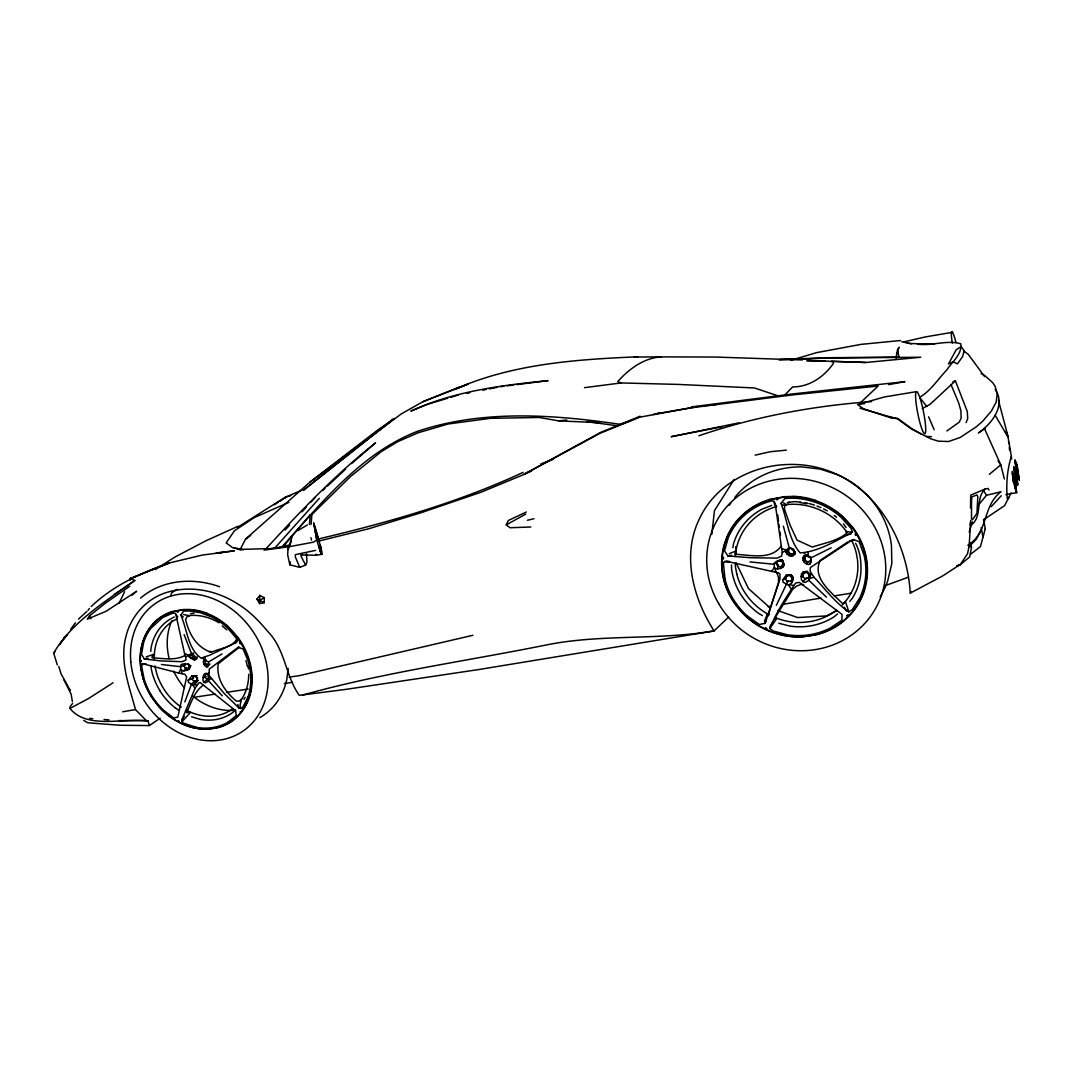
<?xml version="1.0" encoding="UTF-8"?>
<svg xmlns="http://www.w3.org/2000/svg" width="1073" height="1073" viewBox="0 0 1073 1073"><rect width="100%" height="100%" fill="white"/><g stroke="black" fill="none" stroke-linecap="round" stroke-linejoin="round"><path stroke-width="1.5" d="M208.43 678.592L207.813 674.005L206.405 673.214L204.661 673.844L203.427 675.467L202.958 680.228L203.669 682.213L205.305 682.857L208.725 681.06L209.262 669.123L238.26 647.22L243.195 649.165L248.024 660.888A61.362 50.981 55.8 0 1 250.76 679.45A61.228 50.954 55.6 0 1 248.051 696.967M970.314 522.484L970.274 525.703C983.445 517.012 974.606 499.562 984.96 489.073L987.992 488.443L989.038 490.026M970.515 508.012L970.703 495.136L984.96 489.073M809.646 578.36L809.109 574.457L807.137 571.413L802.926 572.217L801.303 574.122L801.357 579.541L802.953 581.714L805.313 582.371L808.962 580.345L809.646 578.36L814.031 577.274C825.258 589.037 835.371 602.892 848.864 611.892L852.27 609.638L859.781 597.862A71.784 67.21 27.6 0 0 865.549 577.167A71.945 67.344 27.6 0 0 864.087 555.358L859.111 541.664L853.048 539.464L810.383 567.496L810.048 571.131L814.031 577.274M264.199 602.704L264.307 597.674L259.814 595.448L256.916 599.11L259.626 603.589L264.199 602.704L256.916 599.11M188.352 655.415L192.121 653.256L196.976 658.581L194.454 660.029L190.632 658.151L188.352 655.415L185.629 657.011L186.031 659.935L182.048 661.706L161.165 660.941L144.332 658.983L141.542 654.463L143.46 643.277M769.891 628.537C776.074 612.549 786.026 597.46 795.589 583.028L799.291 582.411L842.064 614.427L841.916 620.207L830.247 628.04A72.025 67.465 27.6 0 1 809.525 634.747A72.025 67.478 27.4 0 1 787.408 634.773L773.325 631.018L769.891 628.537L776.785 618.464L774.451 619.108L774.76 618.276L792.665 589.359L796.756 586.032L801.021 584.396L803.61 584.57M786.952 635.887A73.192 68.565 27.6 0 0 824.131 632.064A72.307 67.679 27.3 0 0 848.394 616.09A72.36 67.76 27.2 0 0 863.644 591.625L866.783 577.341A73.098 68.417 27.5 0 0 866.608 562.534A72.521 67.907 27.2 0 0 860.264 540.886L856.603 534.166A72.293 67.72 27.3 0 0 835.733 511.486L822.213 503.68L807.433 498.784A72.334 67.747 27.3 0 0 777 498.315A72.307 67.72 27.5 0 0 749.759 509.527A73.152 68.471 27.2 0 0 738.841 519.064A73.112 68.457 27.1 0 0 730.418 530.666A72.253 67.666 27.5 0 0 722.263 557.853L722.035 565.028A72.468 67.854 27.5 0 0 726.005 586.381A73.085 68.457 27.2 0 0 732.309 599.713L741.349 611.597A72.32 67.693 27.5 0 0 765.666 629.194A72.307 67.679 27.3 0 0 787.3 635.846M251.753 679.625L250.478 691.723A61.711 51.343 55.7 0 1 240.795 712.284A61.671 51.289 55.7 0 1 223.573 725.482A62.435 51.933 55.9 0 1 201.456 728.956M291.48 540.953L287.98 549.456L287.671 554.754L289.817 564.8L299.796 567.349L305.644 565.002L306.945 562.198L306.502 553.668M970.77 520.217L969.12 546.023L967.524 553.775L960.415 564.371L942.47 576.053L910.266 593.101C906.216 525.931 858.91 461.377 786.509 464.542C751.18 465.856 715.53 485.076 699.985 517.696C681.261 554.513 692.93 597.849 714.095 630.911L728.621 617.029M795.066 554.392L795.241 551.817L791.123 556.257L788.735 555.519L785.691 552.327L785.946 550.597L787.904 548.625L790.6 548.048L795.294 552.716L793.43 555.854L791.123 556.257L792.558 554.164M311.09 524.442L311.908 514.477L350.549 476.519L381.223 451.679L397.882 441.593L418.081 432.781L448.071 423.996L490.254 418.322L539.102 417.477L558.55 420.844L599.968 422.722M896.21 358.664L896.639 353.728L899.094 347.183L897.323 350.013L899.08 357.054L827.82 357.711L780.098 359.495M204.661 673.844L206.754 673.898L205.386 674.756L205.131 677.559L207.357 679.611L208.551 678.793L203.669 682.213M150.77 651.405L151.078 647.877A55.903 46.595 55.6 0 1 159.059 629.207A55.957 46.608 55.9 0 1 169.91 619.309L174.242 616.988M309.386 524.536L310.258 514.892L311.908 514.477M788.735 555.519L788.4 550.623M259.626 603.589L259.814 595.448M300.842 554.915L316.159 555.278L322.048 554.272L320.371 545.352M321.846 551.629L320.894 553.011L320.049 550.757M711.801 534.408L714.47 510.574L734.2 479.47M288.168 668.385L286.759 679.745A75.566 63.387 55.8 0 1 259.827 717.622M289.817 564.8L290.206 561.836M203.441 661.706L204.152 659.908L208.591 661.934L207.76 667.165L204.715 665.676L203.696 663.771L203.441 661.706L206.043 659.975L203.629 660.271M287.98 549.456L292.004 537.077M160.132 718.186L149.429 725.549L147.967 720.801C124.253 717.689 86.846 729.64 69.933 708.408L70.214 706.41L72.629 703.432M180.572 669.887L180.787 664.952L182.665 663.959L188.151 664.187L189.465 665.877L188.928 669.378L183.966 670.907L180.572 669.887L178.574 673.026L142.36 663.637L141.757 666.87L144.077 678.699A61.362 51.088 55.7 0 0 151.87 695.934A61.215 50.981 55.8 0 0 163.954 710.608M732.872 547.659L733.61 543.515A65.493 61.362 27 0 1 746.258 521.371A65.547 61.429 27.4 0 1 761.629 509.367L771.742 505.396M251.712 679.611A62.341 51.799 55.8 0 0 250.438 667.03A61.845 51.464 55.7 0 0 244.014 648.521L240.714 642.754A61.657 51.303 55.7 0 0 223.157 623.118L212.306 616.224L200.718 611.784A61.698 51.33 55.8 0 0 177.568 610.792L177.34 611.972L178.44 611.771L177.568 610.805A61.684 51.303 55.8 0 0 157.677 619.805A62.395 51.893 55.5 0 0 150.059 627.692A62.355 51.893 55.6 0 0 144.506 637.416A61.644 51.263 55.8 0 0 140.348 660.458L140.711 666.574A61.832 51.397 55.7 0 0 143.232 678.847C149.469 699.194 164.786 716.764 184.543 724.932A63.119 52.497 55.7 0 0 207.612 729.157L218.704 727.44M800.834 576.644L802.966 575.906L803.637 572.432L807.137 571.413M805.327 579.018L809.136 577.274L805.327 579.018L802.644 576.657L803.771 572.58L807.111 571.627L808.908 573.197M803.328 574.766L803.771 572.58M808.666 578.065L809.337 574.766L806.641 572.405L803.301 573.358M777.442 569.106L782.713 567.402L784.014 565.498L782.78 561.246L777.442 560.803L774.196 563.097L774.263 567.791L777.442 569.106L778.126 565.739L776.517 562.453L773.915 564.25L750 561.93M240.178 711.707L240.795 712.284M972.312 521.947L969.174 532.114M249.405 697.423C253.966 683.394 252.611 667.942 247.259 654.315A63.119 52.497 55.7 0 0 237.535 636.839M985.322 528.6L980.454 546.573L970.435 554.379M984.638 376.596L968.329 354.425L964.761 351.729M170.768 595.944L171.68 592.725L177.313 589.305M810.128 563.888L811.148 561.97L811.054 557.826L805.327 555.586L803.623 556.203L802.711 557.987L804.146 562.587L808.385 564.532L810.128 563.888L811.215 557.491M194.106 675.749L192.08 679.129L193.931 681.556L197.781 680.59M777 498.315L776.57 499.71L778.032 499.441L777 498.315L777.228 499.253M196.56 681.409L197.365 678.833L195.527 676.406L192.885 676.553M143.286 678.833A62.341 51.799 55.7 0 0 151.239 696.31L158.978 706.651A61.698 51.289 55.7 0 0 178.856 722.102L178.614 720.882L178.856 722.089A61.671 51.276 55.7 0 0 201.63 728.902M195.849 727.186L183 722.961L181.78 720.023L195.018 688.383L198.559 683.152L200.114 682.508L235.698 710.795L236.181 715.691L227.932 722.169M847.657 615.433L847.898 614.695L848.394 616.09L846.905 615.728L848.394 616.09M184.838 701.943L191.571 683.944L195.165 680.886M188.928 669.378L190.739 665.743M747.492 616.05L759.349 624.473L765.076 623.346L766.471 619.617M765.076 623.346L779.95 579.152L779.977 574.229L778.636 572.915L726.461 561.3L724.503 561.541L723.39 563.003L725.04 579.179M301.728 554.848L301.111 556.404L305.644 565.002M248.024 696.954L242.203 708.381L238.984 708.059L224.083 693.319L209.302 675.695M966.076 422.641L967.725 418.564L967.269 411.428L955.386 380.861L952.864 381.908M983.793 519.587L1004.543 505.691L1011.142 492.802M764.432 621.2L767.41 614.091L767.986 616.09L778.462 582.8L778.555 577.636L777.134 573.384L775.216 571.507M196.735 675.601L195.527 676.406M141.086 660.579L140.348 660.458L141.341 661.223L140.348 660.458M786.576 575.973L785.651 578.119L782.821 579.742L783.116 582.29L788.628 585.201L791.364 589.104M791.405 580.627L787.421 581.66L785.288 578.857L786.63 575.812L790.13 575.571C791.592 572.915 794.677 579.769 791.579 580.761L791.834 582.733L788.628 585.201M787.072 575.155L785.288 578.857M782.821 579.742L786.348 574.94L791.284 575.329L786.348 574.94M790.908 581.418L792.759 577.582L790.613 574.779M791.834 582.733L793.095 579.916L792.88 577.22M765.666 629.194L765.492 627.772L765.666 629.194L766.846 628.402L766.042 628.362M776.369 605.306L787.917 581.043M240.714 642.754L240.231 643.813L239.534 642.7L240.714 642.754L240.097 643.129M980.092 532.221L976.148 539.384L968.584 547.243M896.639 353.728L897.699 351.461M809.672 577.314L811.309 573.854M530.8 527.017L510.01 527.728L506.241 524.885L508.334 520.499L526.32 512.009M119.076 603.294L124.602 591.706M392.946 419.449L377.2 430.394L309.802 482.26L245.556 539.102L240.701 548.491L243.061 549.953M192.617 659.345L193.851 656.984M188.191 680.188L191.906 675.923L196.037 676.285L197.419 677.921L197.419 680.282L195.957 682.777L192.832 684.976L188.405 682.401L188.191 680.188L193.207 678.351M723.215 557.987L723.591 557.316L722.263 557.853L723.484 558.738L722.263 557.853M57.312 664.898L53.65 653.095C72.079 621.683 104.685 602.181 133.401 581.258M190.498 665.85L188.057 668.761L185.347 668.305L183.952 665.595L185.267 663.342M188.057 668.761L190.592 665.703M780.312 568.717L783.196 564.318M769.945 626.645L772.48 622.42M806.641 572.405L807.111 571.627M977.959 505.611L986.53 495.27L1000.961 491.783C982.506 505.477 988.233 533.321 967.833 545.272M804.509 560.455L804.898 556.27L804.509 560.455L807.62 562.239L810.665 560.616L811.081 557.571M802.644 576.657L803.114 575.866M807.62 562.239L808.09 561.474M856.603 534.166L855.838 535.427L855.047 534.139L856.603 534.166L855.731 534.622M792.759 577.582L792.263 578.374L790.13 575.571M787.421 581.66L787.917 580.869M786.63 575.812L789.46 574.86M790.036 547.995L787.837 550.221L788.655 553.588L792.035 554.728L795.066 551.629M792.035 554.728L792.531 553.976M777.684 566.316L778.193 565.551L776.691 562.413L776.181 563.177L777.684 566.316L781.184 566.772L783.692 563.325L782.177 560.186L779.803 559.878L782.271 560.066L782.78 561.246M781.184 566.772L783.692 563.325L784.014 565.498L782.271 560.066M1009.438 496.893L1008.177 498.797L1007.319 498.449C1006.005 484.553 1007.158 469.652 1011.343 456.454L1009.009 442.089M243.92 699.288L245.154 697.423M788.655 553.588L788.601 550.597M129.712 586.274L105.57 603.039L89.555 615.795L87.275 619.201L106.147 611.248L136.647 591.25L132.073 595.126M181.78 720.023L184.315 716.308M180.868 615.178L183.631 611.154L189.063 610.939L200.624 612.75L212.025 617.123A61.255 50.981 55.8 0 1 227.65 628.027L237.294 639.441L237.468 641.05L236.234 642.512L210.174 654.986L201.147 658.151C187.896 649.098 187.064 629.06 180.868 615.178L183.255 616.948M70.684 629.355L75.418 622.836M88.107 610.255L89.435 608.458M781.345 545.835C771.286 560.562 749.906 554.902 734.992 554.231L735.81 551.066L729.224 553.655M776.181 563.177L778.166 560.495L781.68 560.951L783.183 564.09M64.796 637.496L59.511 644.605L61.429 642.043M771.514 571.493L774.263 567.791M63.347 639.468L67.411 634.894M806.266 563.942L808.09 561.622M183.966 670.907L186.541 667.661M849.776 601.417L852.458 598.077A65.52 61.402 26.9 0 0 860.787 573.519C861.512 563.271 860.506 552.461 855.61 543.287M781.05 503.344L784.953 498.556C797.494 497.228 810.209 499.763 821.73 504.753A71.811 67.21 27.4 0 1 841.004 517.226L851.023 528.292L852.472 532.248C836.578 540.443 818.149 551.83 800.136 552.877C788.735 539.893 787.126 519.439 781.05 503.344L782.713 505.598M785.691 552.327L789.902 547.887M153.64 623.158L150.072 627.383A62.945 52.349 55.7 0 0 142.561 642.579L141.14 648.266A63.066 52.376 55.9 0 0 140.563 666.413L143.152 678.753M802.953 581.714L805.81 578.36L809.324 577.341L808.962 580.345L826.425 597.138M310.258 514.892L283.567 546.077L290.018 545.044M237.669 647.891L238.26 647.22M182.048 721.592L190.484 712.485L186.554 712.66C191.168 703.11 194.267 691.32 203.414 685.097M910.266 593.101L911.366 591.853M268.076 548.92L274.889 547.927L319.285 498.328M241.331 712.459L237.602 716.576A63.106 52.497 56.1 0 1 218.704 727.467M196.037 676.285L196.802 675.454M991.237 506.697L1001.257 495.739M91.218 606.527C112.987 585.657 141.019 572.808 169.212 563.097L130.074 578.655L135.131 580.506L114.395 594.388M285.069 530.089L289.562 525.234M301.929 511.875L306.422 507.019M310.915 502.164L315.422 497.309M265.541 549.282C300.024 511.633 335.393 474.494 375.563 442.854L351.555 463.603M53.65 653.095L55.192 651.472M195.957 682.777L197.942 680.711M196.493 658.071L194.454 660.029L196.614 657.897L195.393 658.688L192.738 657.642L191.852 654.771L193.65 652.934M235.577 709.763L233.431 711.962A55.876 46.555 55.9 0 1 215.445 719.621A55.97 46.595 55.6 0 1 200.088 719.326L191.557 716.764M195.393 658.688L197.191 656.837M784.752 395.012L792.639 386.937C809.619 386.924 823.97 376.797 833.466 363.398L833.144 361.816L828.477 361.145L813.441 361.091M955.386 380.861L929.969 404.4L922.284 408.545M743.857 513.632L738.68 518.715A73.796 69.088 26.9 0 0 726.984 536.795L724.516 543.542A73.93 69.209 27.8 0 0 721.66 564.894C722.437 595.193 744.286 622.595 772.6 632.399M65.265 636.893L64.031 637.885M186.836 670.504L189.371 668.13M322.651 490.562L325.052 488.322M327.466 486.069L345.533 469.223M859.956 403.193L878.157 386.025L791.928 394.985L691.28 407.807L639.91 417.142L600.29 433.157L524.026 474.427L481.066 492.212L420.951 512.76L368.924 528.694L318.547 541.114M78.503 619.121L86.913 611.355M802.711 557.987L806.816 555.009M843.472 621.254L848.877 616.318A73.782 69.101 27.8 0 0 861.337 598.412C868.741 582.626 869.358 564.076 863.671 547.659A73.943 69.289 27.1 0 0 852.794 527.38L842.184 515.952M787.837 550.221L790.399 548.008L793.792 549.148M837.544 613.93L834.378 616.599A65.466 61.349 27.3 0 1 809.807 626.028A65.56 61.402 27.1 0 1 789.661 626.069L778.837 623.265M989.373 474.32L1000.774 464.877L984.37 428.288M209.061 673.012L205.386 674.756M206.217 666.896L209.047 664.683M178.856 722.089L179.084 721.391M985.175 428.489L978.415 432.915C991.841 423.848 1006.192 405.326 995.181 389.325M309.802 482.26L401.396 413.816L422.91 401.691L468.244 384.027L454.523 389.472C511.808 363.895 575.772 359.428 637.657 356.813M847.737 541.972L820.309 560.334C811.362 577.985 832.111 593.114 843.056 603.992L845.403 601.47L848.864 611.892M129.498 580.413L130.745 579.5M245.556 539.102L250.72 535.387M140.563 598.13C161.983 579.474 193.623 577.274 219.563 586.743M946.909 430.97L959.329 422.078L961.153 418.027L960.898 410.718L958.672 402.911L950.986 384.496M188.969 656.77L192.925 653.953M321.578 549.859L313.624 522.779L316.763 539.893L313.45 542.2L289.616 546.613M809.109 574.457L809.994 573.854M193.931 681.556L195.138 680.738M237.589 527.299L284.949 497.403L301.607 490.294M205.01 660.874L205.319 663.785L207.827 665.367L209.034 664.563M523.101 472.375C457.943 502.701 387.782 522.631 317.849 539.102M274.353 504.779L278.43 502.11M185.347 668.305L186.568 667.5M183.952 665.595L185.186 664.804M192.738 657.642L193.958 656.864M191.852 654.771L193.073 653.994M113.054 682.79L88.563 698.51L69.933 708.408M155.303 569.522L174.886 557.075L205.801 540.846L238.058 526.253M207.827 665.367L210.026 664.039M259.961 600.29L264.307 597.674M222.111 653.926L208.591 661.934M297.744 530.679L307.361 524.965M849.32 540.832L853.853 540.282M279.624 501.413L282.011 500.031M525.703 514.128L506.241 524.885M804.428 557.035L807.473 555.398L810.598 557.195L810.665 560.616M776.235 506.805L774.102 501.413L772.238 500.769C759.778 503.639 748.444 510.533 739.74 519.855A71.811 67.237 27.1 0 0 728.326 537.573L724.516 550.784L727.883 555.975L750.309 557.719L777.04 558.134L781.573 556.109L782.311 552.528L785.946 550.597M184.918 655.429C175.154 660.955 163.042 658.259 152.339 657.843L151.87 657.226L154.11 654.222L146.21 656.85M831.173 547.793L811.054 557.826M836.9 610.617L826.492 615.929L797.641 617.552L777.764 610.564M786.764 554.07L788.99 552.984L791.364 553.775M284.653 545.795L281.743 547.15L273.642 548.209M185.066 664.831L180.827 666.735L161.46 664.495M239.359 647.26L218.221 663.811C216.089 678.968 224.941 691.535 236.355 701.098L239.427 701.098L241.465 699.127L240.07 705.202L240.848 708.716M531.551 471.087L524.013 474.253L600.545 432.473L640.098 416.217M131.738 577.958L130.074 578.655L166.959 563.54L202.193 555.103L234.37 550.838L216.277 552.917M783.558 563.499L782.807 561.166M459.298 387.098L422.91 401.691M274.889 547.927L281.743 547.15C321.229 503.264 360.689 453.436 417.276 431.4C482.649 409.47 553.239 414.46 620.409 424.371L632.936 419.771M907.892 577.368L884.702 585.831M540.872 463.965L553.199 459.378M288.825 502.365L254.153 517.642L234.451 530.786L226.148 542.911L232.533 547.579L242.699 549.363L268.572 548.625M190.632 658.151L192.778 657.373M957.062 565.672L959.986 564.693M956.968 565.954L959.906 564.988L969.684 556.941L971.494 547.176L970.622 542.804M290.796 495.565L284.949 497.403L285.203 498.489M698.845 435.786C753.045 417.209 809.713 406.466 866.769 401.946M447.669 398.244L427.55 404.28L410.852 411.12C453.825 391.202 501.453 385.314 548.102 380.62L516.958 384.59M450.767 397.318L458.493 394.985M302.72 695.049C383.302 672.409 466.675 661.116 548.652 644.497C603.308 633.969 659.238 640.34 714.095 630.911L478.679 669.552L346.378 689.309L299.26 695.358C285.364 675.775 285.405 649.862 268.237 631.97C259.183 621.213 249.419 610.859 237.213 603.616C217.296 590.928 192.295 585.469 169.226 591.719C147.846 597.192 131.054 615.151 125.97 636.477C119.331 661.317 129.149 685.848 135.493 709.561L146.558 720.882M791.096 360.22L816.553 352.641L860.935 344.379L900.529 340.503M620.409 424.371L625.063 423.003M657.642 413.507L697.584 406.6M234.611 642.968L236.234 642.512M203.052 677.626L206.231 676.768M208.296 679.517L211.354 678.699M653.014 414.594L660.74 412.595M172.19 611.61L183.309 609.518L189.116 609.464A63.119 52.497 55.7 0 1 206.834 613.179M789.473 502.177L787.354 502.714L794.007 501.601L800.887 502.07M527.433 520.284L533.952 518.715M769.609 499.468L784.524 496.665L792.196 496.437M472.885 635.296L299.515 675.614L289.106 677.143M904.231 341.764L925.315 336.935L952.529 332.295M220.166 552.997L224.633 551.965M847.415 534.783L850.916 533.978M755.124 455.167L770.199 451.733L786.268 450.15M817.264 634.492L802.456 636.785M739.082 422.816L671.108 436.711L722.116 426.759M727.883 555.975L731.598 555.224M466.594 393.389L469.826 392.758M482.77 390.196L486.002 389.553M489.234 388.909L497.322 387.313M144.332 658.983L148.061 658.245M289.522 546.667L264.012 550.1M315.636 550.382L295.29 554.661L295.397 557.142L299.796 567.349M888.632 384.63L904.995 381.639L791.78 394.032L691.361 406.908M1005.897 494.586L1016.681 492.655L1014.253 476.399L1012.121 471.396L1013.153 481.12L1016.681 492.655M122.724 711.775L135.493 709.561M768.174 606.728L771.474 606.191M783.049 604.3L821.06 598.09M834.284 595.931L850.809 593.235M195.514 697.088L215.244 694.083M226.752 692.326L248.145 689.067M284.318 683.555L292.553 682.294M191.906 675.923L194.025 675.628M584.517 387.661L621.133 382.94L678.109 384.416L754.44 387.957L779.387 396.286M500.568 386.669L503.841 386.253M507.127 385.837L513.685 385.006M702.574 406.05L705.913 405.688M710.903 405.138L715.892 404.601M916.409 391.658L884.581 396.93L857.555 404.561L863.604 408.813L887.612 416.82M558.55 420.844L566.772 420.012M831.468 361.306L865.737 362.5L920.795 357.229L826.532 358.074L778.77 359.871M190.592 613.649L193.985 613.313M802.309 359.965L715.074 357.041L661.142 356.893C643.88 357.939 628.858 369.032 617.766 381.626L621.133 382.94M787.045 574.9L789.487 574.712M868.339 401.839L871.638 401.61M852.472 532.248L846.074 531.511L846.356 533.549C837.007 541.007 823.595 543.327 812.261 547.069L797.105 540.175L790.144 525.26L784.376 508.884L784.832 505.799L786.817 504.806L783.357 502.821M315.891 554.352L316.736 554.298M859.969 403.891L864.65 403.703M803.623 556.203L804.696 556.163L804.804 559.757L802.845 560.401L806.775 561.313M934.503 344.138L910.159 343.534L901.682 341.724M806.909 360.984L824.963 361.065M322.048 554.272L321.229 554.272L318.949 547.203M917.402 344.138C931.793 346.23 947.057 339.645 960.818 343.803C962.266 354.345 952.033 361.816 946.855 369.89C938.03 379.118 930.68 390.88 919.588 397.412L926.817 406.493M634.358 357.027L661.142 356.893M118.634 720.6L147.967 720.801M149.429 725.549L120.082 725.268L87.678 722.746L83.721 720.385M208.846 651.526L211.649 651.566M831.508 361.293L865.844 362.446M237.468 641.05L235.805 640.997L236.637 639.575C231.473 647.649 219.294 648.4 211.099 652.371C196.466 646.965 189.291 634.747 185.602 619.617L186.917 616.787L189.545 615.754L183.631 614.574M824.949 361.078L807.137 360.233M726.461 561.3L729.56 561.42M926.442 436.429L931.485 436.657M89.475 718.4L92.721 718.642M104.054 719.5L108.91 719.862M142.36 663.637L146.33 664.133M586.851 421.555L617.9 425.901M889.074 417.048L897.833 418.443L911.755 428.664L921.734 434.243M724.503 561.541L728.54 562.212M800.002 502.566L806.95 503.747M203.696 663.771L207.706 664.455M178.574 673.026L184.891 674.22L186.635 677.009L177.81 717.126L173.678 717.958L163.995 710.567M789.567 584.731L793.618 585.456M193.703 684.561L196.735 685.258M906.806 342.756L911.272 343.816M803.637 572.432L802.926 572.217L802.966 575.906M233.968 548.008L241.13 550.127M775.162 503.425L781.68 548.652L786.281 550.033M889.007 417.263L891.811 418.148M143.42 643.264A61.255 50.981 55.5 0 1 150.81 628.389L162.68 617.525L172.364 613.273L175.623 613.367L184.583 653.765L188.365 654.986M860.036 408.25L897.511 418.966L911.835 429.267L931.203 438.964L938.54 441.191L948.612 441.513L960.255 437.422L976.282 426.813L982.506 421.421L991.237 411.241L996.173 402.174L997.179 393.939L995.087 386.28L992.646 382.605L985.054 375.778L981.071 373.538M805.26 571.44L807.526 572.244M815.118 500.407L822.414 503.264A73.782 69.034 27.4 0 1 842.157 515.979M206.821 613.287L212.588 615.848A62.945 52.362 55.7 0 1 228.576 626.954L237.468 636.893M762.286 615.54L758.517 613.313A65.507 61.416 27.1 0 1 740.303 593.691A65.533 61.376 27.3 0 1 731.585 569.025L731.491 564.908M175.355 707.912L178.333 709.883M222.245 625.948L226.846 629.864M804.321 553.386L807.473 556.122M202.421 658.151L205.144 660.512M770.119 607.868L748.471 588.608L736.239 562.976M776.718 506.684L774.505 504.471L774.102 501.413M222.285 695.827L208.725 681.06M792.974 577.556L790.761 574.967M781.801 566.209L782.713 567.402M176.401 615.124L177.742 616.935M843.458 523.839L846.06 527.5M997.997 460.76L1000.774 464.877L1004.382 479.001M68.793 687.753L70.416 690.221M192.832 684.976L195.018 688.383M983.941 491.233L986.53 495.27M844.263 607.144L846.718 611.141M995.154 415.211L1008.244 437.583L1008.902 443.793M68.055 686.479L61.054 673.831L58.8 666.467M187.976 663.798L189.371 666.507M63.615 679.249L71.126 694.137L72.387 701.662M191.276 653.081L184.127 634.599M89.555 615.795L90.87 618.745M928.614 416.82L934.167 429.75M1006.072 431.212L1008.244 437.583M237.763 704.465L238.984 708.059M184.583 653.765L185.629 657.011M1014.548 486.874L1016.346 491.072L1014.267 477.23L1012.469 472.978L1013.341 481.254M789.272 547.887L783.344 526.092M177.568 610.805L177.81 611.61M998.44 400.229L1008.07 436.657M319.459 541.972L313.987 524.067L316.87 540.054M316.763 539.893L319.07 547.82M245.985 660.619L247.42 666.413M310.915 537.68L311.532 540.148M794.074 550.275L794.61 552.515M181.364 670.29L182.169 673.75M1015.098 476.425L1017.258 484.057L1015.93 472.844L1014.106 468.083L1014.226 471.101M1015.93 469.183L1019.35 480.476L1016.976 464.73L1014.924 459.794L1016.118 469.33L1019.015 478.934L1016.989 465.534L1015.259 461.336L1015.34 464.18M774.988 568.288L775.792 572.311M983.512 519.399L985.255 528.855M981.218 527.621L983.002 537.238M970.542 543.072L971.414 547.458M283.057 498.556L283.205 499.334M736.775 573.975L735.635 567.925A62.167 58.25 27.1 0 1 735.206 563.338M204.903 657.199L205.56 660.914M779.991 531.993L780.514 535.172M781.68 548.652L782.311 552.528M897.806 352.199L898.034 353.741M150.998 666.105L151.441 669.606A55.944 46.555 55.8 0 0 160.011 690.797M777.777 515.04L778.488 521.143M778.85 524.187L779.213 527.232M1009.237 446.891L1009.559 450.003M189.425 664.522L189.747 667.782M1011.343 456.454L1011.584 459.029M808.076 552.126L808.251 556.538M735.783 546.626L736.011 554.808M234.115 710.326A60.933 51.128 55.8 0 1 192.858 696.082M184.462 687.86A60.933 51.128 55.8 0 1 173.598 671.068M169.185 658.701A60.933 51.128 55.8 0 1 171.868 620.69M232.921 708.542A53.073 44.234 55.7 0 1 215.928 715.731L211.18 716.201A53.073 44.234 55.7 0 1 186.313 710.138M181.31 707.107A53.073 44.234 55.7 0 1 156.792 673.737L155.464 668.559A53.073 44.234 55.7 0 1 154.981 665.944M154.311 658.876A53.073 44.234 55.7 0 1 177.058 618.866M187.601 615.781A53.073 44.234 55.7 0 1 218.972 622.742M248.118 666.333A53.073 44.234 55.7 0 1 248.453 669.002M248.708 674.3A53.073 44.234 55.7 0 1 240.526 700.79M153.613 623.037A63.119 52.497 55.7 0 1 172.149 611.503M227.932 722.183A61.429 51.102 55.9 0 1 195.662 727.239M175.328 707.952A55.917 46.622 55.8 0 1 159.931 690.838M843.485 621.267A73.97 69.316 27.7 0 1 817.264 634.519M801.974 636.852A73.97 69.316 27.7 0 1 772.158 632.279M792.652 496.276A73.97 69.316 27.7 0 1 815.56 500.394M842.251 604.998A62.167 58.25 27.1 0 0 857.461 559.637L856.361 553.413A62.167 58.25 27.1 0 0 852.177 541.355M836.511 610.121A62.167 58.25 27.1 0 1 809.525 621.669L803.234 622.353A62.167 58.25 27.1 0 1 775.082 617.565M769.247 614.842A62.167 58.25 27.1 0 1 736.789 573.961M735.313 555.72A62.167 58.25 27.1 0 1 775.672 506.791M783.424 505.034A62.167 58.25 27.1 0 1 847.375 532.919M952.301 343.239A17.57 1.985 78.6 0 1 951.885 331.785A17.57 1.985 78.6 0 1 955.936 342.515M804.991 502.701A65.56 61.456 27.2 0 1 807.701 503.25M809.055 503.572A65.56 61.456 27.2 0 1 814.407 505.115M817.036 506.054A65.56 61.456 27.2 0 1 820.912 507.65M823.554 508.91A65.56 61.456 27.2 0 1 827.256 510.896M834.271 515.523A65.56 61.456 27.2 0 1 836.471 517.253M729.305 505.262A88.241 82.943 26.2 0 1 731.008 502.633M734.75 497.564A88.241 82.943 26.2 0 1 801.786 466.903L820.215 469.075L838.013 474.896A88.241 82.943 26.2 0 1 891.462 545.647L891.824 563.526L887.747 580.721A88.241 82.943 26.2 0 1 880.236 596.548M744.246 513.31A73.93 69.209 27.8 0 1 770.079 499.361M725.013 579.179A71.931 67.371 27.2 0 0 733.302 599.19A71.757 67.223 27.3 0 0 747.465 616.076M249.379 697.302A62.945 52.362 55.7 0 1 241.291 712.324M971.521 499.723L971.508 518.299L972.353 519.828L976.966 513.35L977.811 496.625L977.034 494.935L972.058 496.786L971.521 499.723M1017.848 484.003L1017.512 485.506L1014.964 476.506L1013.811 466.661L1015.943 472.268L1017.848 484.003M964.131 350.804L962.669 356.491L957.451 363.881L953.2 361.802L948.532 363.921L956.191 349.731L961.22 346.619L964.131 350.804M379.882 429.602L303.136 490.468L394.22 418.443L379.882 429.602M130.799 661.706A77.404 64.447 55.7 0 0 239.212 733.463A77.404 64.447 55.7 0 0 227.919 606.446A77.404 64.447 55.7 0 0 130.799 661.706M915.564 395.253A21.487 2.978 78.8 0 0 923.021 431.668A21.487 2.978 78.8 0 0 923.384 411.2A21.487 2.978 78.8 0 0 915.564 395.253M718.642 603.522A90.695 84.968 27.2 0 0 873.717 611.623A90.695 84.968 27.2 0 0 796.354 478.464A90.695 84.968 27.2 0 0 718.642 603.522"/></g></svg>
